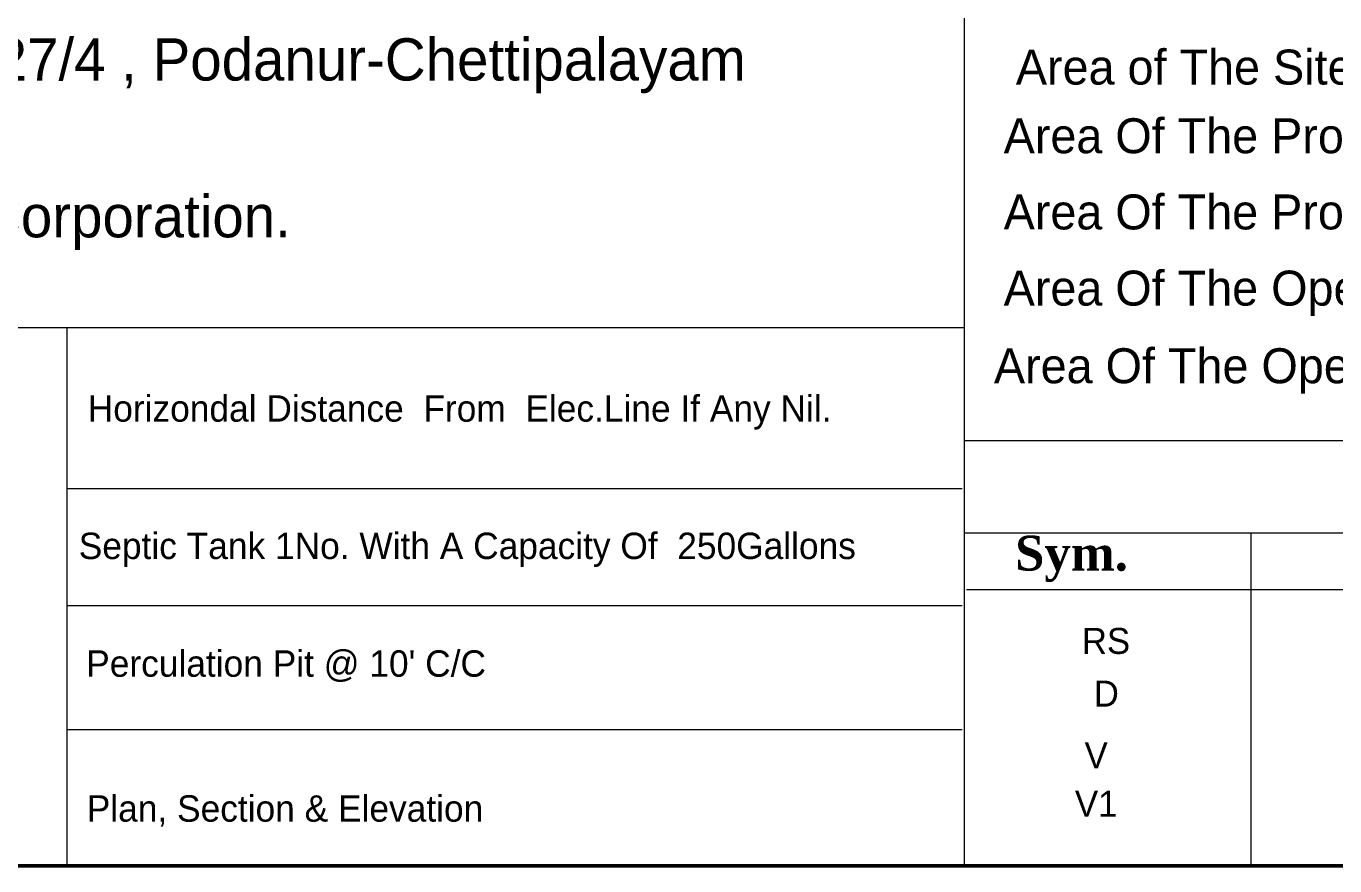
# Model space of a CAD drawing. Header units: millimetres. Extents: x 0 to 54.7, y 0 to 44.6.
# Drawn here: x 13.16 to 30.11, y 0 to 10.88 of the extents above; entities that cross this region are included whole.
import ezdxf
from ezdxf.enums import TextEntityAlignment as Align

# ---------------------------------------------------------------- set-up
doc = ezdxf.new("R2010")
doc.units = ezdxf.units.MM
doc.header["$MEASUREMENT"] = 0
doc.layers.get('0').update_dxf_attribs({"lineweight": 5})
doc.layers.add('FLOOR-STILT', color=7, linetype='Continuous', lineweight=50)
doc.styles.add('STYLE 2', font='ANTQUABI.TTF')
doc.styles.add('TNR', font='TIMESBI_0.TTF')

msp = doc.modelspace()

# ---------------------------------------------------------------- linework, layer by layer
at = {"ltscale": 2}
for p, q in [((25.31, 12.411), (25.31, 0)), ((13.683, 6.973), (13.683, 0)), ((13.683, 4.887), (25.285, 4.887)), ((25.31, 4.314), (45.627, 4.314)), ((25.31, 4.314), (45.627, 4.314)), ((25.31, 4.314), (45.627, 4.314)), ((25.31, 4.314), (45.627, 4.314)), ((29.024, 4.314), (29.024, 0)), ((25.338, 3.579), (45.655, 3.579)), ((13.683, 3.374), (25.285, 3.374)), ((13.683, 1.765), (25.285, 1.765))]:
    msp.add_line(p, q, dxfattribs=at)
for p, q in [((0, 6.973), (25.31, 6.973)), ((45.627, 5.508), (25.31, 5.508))]:
    msp.add_line(p, q)
at = {"color": 254}
msp.add_lwpolyline([(0, 44.557), (54.749, 44.557), (54.749, 0), (0, 0), (0, 0)], close=True, dxfattribs=at)
at = {"ltscale": 2}
msp.add_lwpolyline([(0, 0), (54.749, 0), (54.749, 12.411), (0, 12.411)], close=True, dxfattribs=at)
at = {"layer": 'FLOOR-STILT', "color": 64}
msp.add_lwpolyline([(0, 44.557), (54.749, 44.557), (54.749, 0), (0, 0), (0, 0)], close=True, dxfattribs=at)

# ---------------------------------------------------------------- texts
at = {"style": 'STYLE 2'}
for s, height, p in [('Floor Commercial Building At S.F.No:527/4 , Podanur-Chettipalayam', 0.54713, (0.196, 10.175)), ('Area of The Site                                       ;', 0.45281, (25.979, 10.123)), ('Area Of The Pro Ground Floor              ;', 0.45281, (25.821, 9.233)), ('Coimbatore  South Zone, Coimbatore Corporation.', 0.54713, (0.196, 8.143)), ('Area Of The Pro First Floor                   ;', 0.45281, (25.821, 8.246)), ('Area Of The Open Staircase                  ;', 0.45281, (25.821, 7.259)), ('Area Of The Open Space                         ;', 0.45281, (25.695, 6.253)), ('Horizondal Distance  From  Elec.Line If Any Nil.', 0.34212, (13.954, 5.755)), ('Septic Tank 1No. With A Capacity Of  250Gallons', 0.34212, (13.837, 3.975)), ("Perculation Pit @ 10' C/C", 0.34212, (13.934, 2.45)), ('Plan, Section & Elevation', 0.34212, (13.941, 0.572))]:
    msp.add_text(s, height=height, dxfattribs=at).set_placement(p)
for s, height, style, p in [('Sym.', 0.4528, 'TNR', (26.7, 3.826)), ('RS', 0.3367, 'STYLE 2', (27.147, 2.746)), ('D', 0.337, 'STYLE 2', (27.151, 2.063)), ('V', 0.337, 'STYLE 2', (27.02, 1.263)), ('V1', 0.3367, 'STYLE 2', (27.02, 0.635))]:
    msp.add_text(s, height=height, dxfattribs=dict(style=style)).set_placement(p, align=Align.CENTER)

doc.saveas('drawing.dxf')
